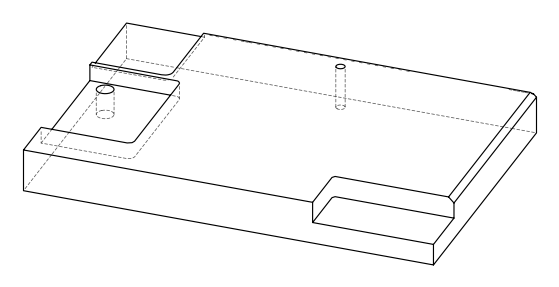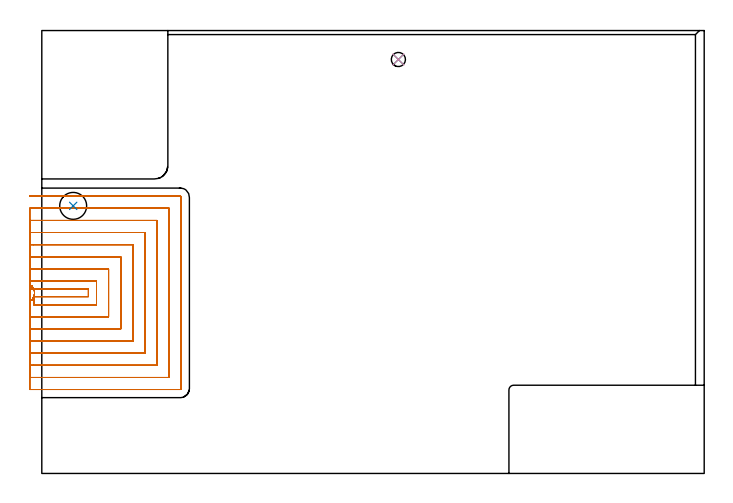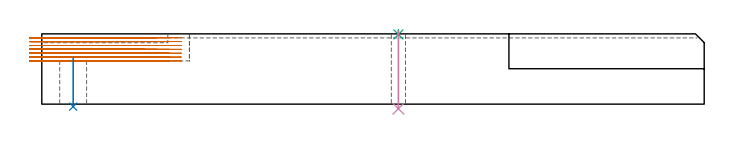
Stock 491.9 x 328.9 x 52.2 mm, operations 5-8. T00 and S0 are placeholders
(PLAN: 8 operations, 6 tool changes, 153.3 min)
(1 AREA_MILL | FG_CHAMFER_SURFACE | UGT0205_001 | 6.43 min | 1792 mm3)
(2 AREA_MILL_1 | FG_CHAMFER_SURFACE_1 | UGT0205_001 | 6.47 min | 5630 mm3)
(3 MILL_CORNER_NOTCH_RECTANGULAR | CORNER_NOTCH_RECTANGULAR | UGT0201_100 | Follow Part, ap 4.5, ae 75% | 3.93 min | 67939 mm3)
(4 MILL_CORNER_NOTCH_RECTANGULAR_1 | CORNER_NOTCH_RECTANGULAR_1 | NXT0201_008 | Follow Part, ap 1.5, ae 75% | 90.64 min | 245856 mm3)
(5 MILL_SLOT | SLOT_PARTIAL_RECTANGULAR | NXT0201_011 | Follow Part, ap 3, ae 75% | 45.41 min | 342431 mm3)
(6 INDEXABLE_INSERT_DRILL_THROUGH_HOLE_FROM_SOLID | STEP1HOLE | NXT0302_011 | 0.15 min | 10077 mm3)
(7 SPOT_DRILL | STEP1HOLE_1 | NXT0321_9005460120000 | 0.03 min | 20 mm3)
(8 DRILL_THROUGH_HOLE_INTO_CENTER | STEP1HOLE_1 | NXT0301_076 | 0.23 min | 4520 mm3)
(TOOL UGT0205_001 | Chamfer Mill 20 x 3 x 45 deg. | D20 FL50 Z2)
(TOOL UGT0201_100 | End Mill 18 mm | D18 FL22 Z2)
(TOOL NXT0201_008 | ENDMILL 6mm [2P460-0600-NA 1630] | D6 FL26 Z6)
(TOOL NXT0201_011 | ENDMILL 12mm [2P460-1200-NA 1630] | D12 FL38 Z6)
(TOOL NXT0302_011 | Index. Insert Drill 20mm [880-D2000L25-05] | D20 PA176 FL100 Z2)
(TOOL NXT0321_9005460120000 | NC Spot Drill, 142deg, 12mm, Carbide, Uncoated | D12 PA142 FL30 Z2)
(TOOL NXT0301_076 | Carbide Drill 10.5mm [860.1-1050-032A1-MM 2214] | D10.5 PA140 FL55 Z2)
(OP 5 MILL_SLOT)
G17 G21 G94 G90
T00 M6
G54
G17 G0 G90 X-7.345 Y128.728 S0 M3
G43 Z62.2 H1
Z49.328
G94 G1 X-6. Y131.409 F250.
G3 X-6. Y136.791 R6.
G1 X-7.345 Y139.472
X-9. Y136.9
X-6.
X34.6 F500.
Y131.3
X-6.
Y125.3
X40.6
Y142.9
X-6.
X-9. F250.
Y116.3
X-6.
X49.6 F500.
Y151.9
X-6.
X-9. F250.
Y107.3
X-6.
X58.6 F500.
Y160.9
X-6.
X-9. F250.
Y98.3
X-6.
X67.6 F500.
Y169.9
X-6.
X-9. F250.
Y89.3
X-6.
X76.6 F500.
Y178.9
X-6.
X-9. F250.
Y80.3
X-6.
X85.6 F500.
Y187.9
X-6.
X-9. F250.
Y71.3
X-6.
X94.6 F500.
Y196.9
X-6.
X-9. F250.
Y62.3
X-6.
X102.9 F500.
G3 X103.6 Y63. R0.7
G1 Y205.2
G3 X102.9 Y205.9 R0.7
G1 X-6.
X-9. F250.
G0 X-7.345 Y128.728 Z46.457
G1 X-6. Y131.409
G3 X-6. Y136.791 R6.
G1 X-7.345 Y139.472
X-9. Y136.9
X-6.
X34.6 F500.
Y131.3
X-6.
Y125.3
X40.6
Y142.9
X-6.
X-9. F250.
Y116.3
X-6.
X49.6 F500.
Y151.9
X-6.
X-9. F250.
Y107.3
X-6.
X58.6 F500.
Y160.9
X-6.
X-9. F250.
Y98.3
X-6.
X67.6 F500.
Y169.9
X-6.
X-9. F250.
Y89.3
X-6.
X76.6 F500.
Y178.9
X-6.
X-9. F250.
Y80.3
X-6.
X85.6 F500.
Y187.9
X-6.
X-9. F250.
Y71.3
X-6.
X94.6 F500.
Y196.9
X-6.
X-9. F250.
Y62.3
X-6.
X102.9 F500.
G3 X103.6 Y63. R0.7
G1 Y205.2
G3 X102.9 Y205.9 R0.7
G1 X-6.
X-9. F250.
G0 X-7.345 Y128.728 Z43.586
G1 X-6. Y131.409
G3 X-6. Y136.791 R6.
G1 X-7.345 Y139.472
X-9. Y136.9
X-6.
X34.6 F500.
Y131.3
X-6.
Y125.3
X40.6
Y142.9
X-6.
X-9. F250.
Y116.3
X-6.
X49.6 F500.
Y151.9
X-6.
X-9. F250.
Y107.3
X-6.
X58.6 F500.
Y160.9
X-6.
X-9. F250.
Y98.3
X-6.
X67.6 F500.
Y169.9
X-6.
X-9. F250.
Y89.3
X-6.
X76.6 F500.
Y178.9
X-6.
X-9. F250.
Y80.3
X-6.
X85.6 F500.
Y187.9
X-6.
X-9. F250.
Y71.3
X-6.
X94.6 F500.
Y196.9
X-6.
X-9. F250.
Y62.3
X-6.
X102.9 F500.
G3 X103.6 Y63. R0.7
G1 Y205.2
G3 X102.9 Y205.9 R0.7
G1 X-6.
X-9. F250.
G0 X-7.345 Y128.728 Z40.714
G1 X-6. Y131.409
G3 X-6. Y136.791 R6.
G1 X-7.345 Y139.472
X-9. Y136.9
X-6.
X34.6 F500.
Y131.3
X-6.
Y125.3
X40.6
Y142.9
X-6.
X-9. F250.
Y116.3
X-6.
X49.6 F500.
Y151.9
X-6.
X-9. F250.
Y107.3
X-6.
X58.6 F500.
Y160.9
X-6.
X-9. F250.
Y98.3
X-6.
X67.6 F500.
Y169.9
X-6.
X-9. F250.
Y89.3
X-6.
X76.6 F500.
Y178.9
X-6.
X-9. F250.
Y80.3
X-6.
X85.6 F500.
Y187.9
X-6.
X-9. F250.
Y71.3
X-6.
X94.6 F500.
Y196.9
X-6.
X-9. F250.
Y62.3
X-6.
X102.9 F500.
G3 X103.6 Y63. R0.7
G1 Y205.2
G3 X102.9 Y205.9 R0.7
G1 X-6.
X-9. F250.
G0 X-7.345 Y128.728 Z37.843
G1 X-6. Y131.409
G3 X-6. Y136.791 R6.
G1 X-7.345 Y139.472
X-9. Y136.9
X-6.
X34.6 F500.
Y131.3
X-6.
Y125.3
X40.6
Y142.9
X-6.
X-9. F250.
Y116.3
X-6.
X49.6 F500.
Y151.9
X-6.
X-9. F250.
Y107.3
X-6.
X58.6 F500.
Y160.9
X-6.
X-9. F250.
Y98.3
X-6.
X67.6 F500.
Y169.9
X-6.
X-9. F250.
Y89.3
X-6.
X76.6 F500.
Y178.9
X-6.
X-9. F250.
Y80.3
X-6.
X85.6 F500.
Y187.9
X-6.
X-9. F250.
Y71.3
X-6.
X94.6 F500.
Y196.9
X-6.
X-9. F250.
Y62.3
X-6.
X102.9 F500.
G3 X103.6 Y63. R0.7
G1 Y205.2
G3 X102.9 Y205.9 R0.7
G1 X-6.
X-9. F250.
G0 X-7.345 Y128.728 Z34.971
G1 X-6. Y131.409
G3 X-6. Y136.791 R6.
G1 X-7.345 Y139.472
X-9. Y136.9
X-6.
X34.6 F500.
Y131.3
X-6.
Y125.3
X40.6
Y142.9
X-6.
X-9. F250.
Y116.3
X-6.
X49.6 F500.
Y151.9
X-6.
X-9. F250.
Y107.3
X-6.
X58.6 F500.
Y160.9
X-6.
X-9. F250.
Y98.3
X-6.
X67.6 F500.
Y169.9
X-6.
X-9. F250.
Y89.3
X-6.
X76.6 F500.
Y178.9
X-6.
X-9. F250.
Y80.3
X-6.
X85.6 F500.
Y187.9
X-6.
X-9. F250.
Y71.3
X-6.
X94.6 F500.
Y196.9
X-6.
X-9. F250.
Y62.3
X-6.
X102.9 F500.
G3 X103.6 Y63. R0.7
G1 Y205.2
G3 X102.9 Y205.9 R0.7
G1 X-6.
X-9. F250.
G0 X-7.345 Y128.728 Z32.1
G1 X-6. Y131.409
G3 X-6. Y136.791 R6.
G1 X-7.345 Y139.472
X-9. Y136.9
X-6.
X34.6 F500.
Y131.3
X-6.
Y125.3
X40.6
Y142.9
X-6.
X-9. F250.
Y116.3
X-6.
X49.6 F500.
Y151.9
X-6.
X-9. F250.
Y107.3
X-6.
X58.6 F500.
Y160.9
X-6.
X-9. F250.
Y98.3
X-6.
X67.6 F500.
Y169.9
X-6.
X-9. F250.
Y89.3
X-6.
X76.6 F500.
Y178.9
X-6.
X-9. F250.
Y80.3
X-6.
X85.6 F500.
Y187.9
X-6.
X-9. F250.
Y71.3
X-6.
X94.6 F500.
Y196.9
X-6.
X-9. F250.
Y62.3
X-6.
X102.9 F500.
G3 X103.6 Y63. R0.7
G1 Y205.2
G3 X102.9 Y205.9 R0.7
G1 X-6.
X-9. F250.
G0 Z62.2
M5
M2
(OP 6 INDEXABLE_INSERT_DRILL_THROUGH_HOLE_FROM_SOLID)
G17 G21 G94 G90
T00 M6
G54
G17 G0 G90 X23.3 Y198.7 S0 M3
G43 Z62.2 H1
G94 G81 G98 Z-1.849 F250. R34.1
G80
M5
M2
(OP 7 SPOT_DRILL)
G17 G21 G94 G90
T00 M6
G54
G17 G0 G90 X264.8 Y307.4 S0 M3
G43 Z62.2 H0
G94 G81 G98 Z51.748 F250. R55.2
G80
M5
M2
(OP 8 DRILL_THROUGH_HOLE_INTO_CENTER)
G17 G21 G94 G90
T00 M6
G54
G17 G0 G90 X264.8 Y307.4 S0 M3
G43 Z62.2 H1
G94 G73 G98 Z-3.411 F250. Q9.268 R54.2
G80
M5
M2
